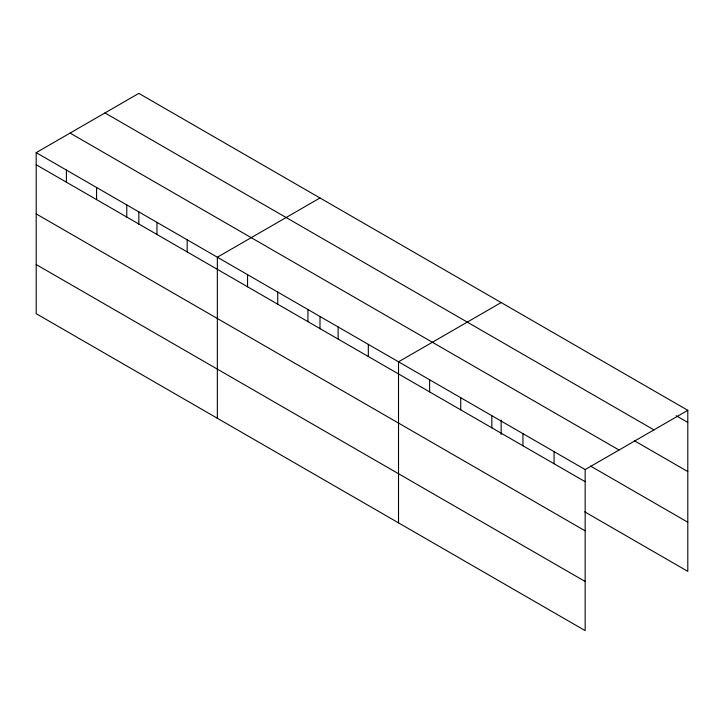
<?xml version="1.0" encoding="UTF-8"?>
<svg xmlns="http://www.w3.org/2000/svg" width="724" height="724" viewBox="0 0 724 724"><rect width="100%" height="100%" fill="white"/><g stroke="black" fill="none" stroke-linecap="round" stroke-linejoin="round"><path stroke-width="1.09" d="M585.164 530.846L585.164 469.577L36.2 152.637L36.2 313.682L585.164 630.622L585.164 530.846L36.2 213.906M584.757 511.868L687.8 571.363L687.8 410.318L138.836 93.378L36.2 152.637M319.999 197.969L217.354 257.228L217.354 418.273M501.153 302.56L398.517 361.819L398.517 522.864M585.164 469.577L687.8 410.318M676.135 415.703L687.8 422.445M104.971 112.935L653.926 429.875M634.333 440.717L687.8 471.586M70.074 133.08L619.029 450.02M590.585 466.093L687.8 522.221M36.2 164.755L585.164 481.695M36.2 264.541L585.164 581.481M554.059 451.613L554.059 463.74M522.945 433.658L522.945 445.776M501.153 420.047L501.153 434.563M491.84 415.694L491.84 427.821M460.736 397.738L460.736 409.856M429.622 379.774L429.622 391.901M368.326 344.389L368.326 356.507M338.126 326.949L338.126 339.076M319.999 316.569L319.999 328.859M307.935 309.519L307.935 321.646M277.744 292.089L277.744 304.207M247.554 274.658L247.554 286.776M187.163 239.798L187.163 251.916M156.972 222.358L156.972 234.486M138.836 211.978L138.836 224.268M126.781 204.928L126.781 217.055M96.582 187.498L96.582 199.616M66.391 170.068L66.391 182.186"/></g></svg>
